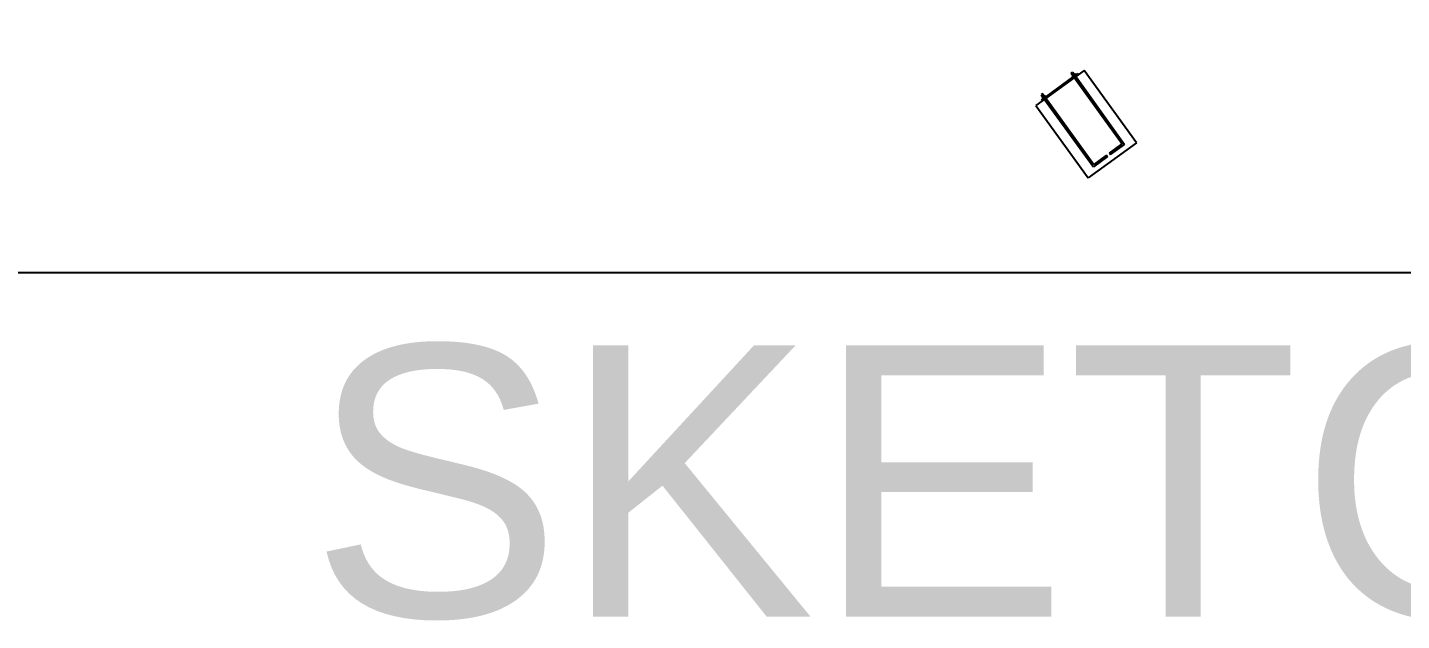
# Model space of a CAD drawing. Header units: metres. Extents: x 10 to 239, y 2 to 253.
# Drawn here: x 36.06 to 59.08, y 214.27 to 224.2 of the extents above; entities that cross this region are included whole.
import ezdxf

# ---------------------------------------------------------------- set-up
doc = ezdxf.new("R2010")
doc.units = ezdxf.units.M
doc.header["$MEASUREMENT"] = 0
doc.layers.add('-nombres', color=253, linetype='Continuous')
doc.layers.add('1', color=7, linetype='Continuous')
doc.layers.add('0marcos', color=10, linetype='Continuous', plot=False)
doc.styles.get("Standard").update_dxf_attribs({"font": 'arial.ttf'})

msp = doc.modelspace()

# ---------------------------------------------------------------- linework, layer by layer
at = {"layer": '0marcos'}
msp.add_lwpolyline([(13.04043, 252.51988), (105.036, 252.51988), (105.20094, 220.0903), (13.20537, 220.0903)], close=True, dxfattribs=at)
at = {"layer": '1', "ltscale": 0.01}
for p, q in [((53.76481, 223.48262), (52.95512, 222.89577)), ((53.65589, 223.42838), (53.04659, 222.98677)), ((53.55035, 223.43702), (54.40158, 222.25037)), ((53.56309, 223.39352), (53.61184, 223.42849)), ((53.56309, 223.39352), (53.57838, 223.3722)), ((53.57472, 223.4545), (54.44344, 222.24348)), ((53.61184, 223.42849), (53.62713, 223.40717)), ((54.64509, 222.26809), (53.76481, 223.48262)), ((53.07066, 223.09113), (53.92769, 221.90868)), ((52.95512, 222.89577), (53.8354, 221.68123)), ((53.04637, 223.07353), (53.92101, 221.86678)), ((53.10871, 223.06419), (53.06013, 223.02898)), ((53.06013, 223.02898), (53.07553, 223.00774)), ((53.10871, 223.06419), (53.12411, 223.04295)), ((54.64509, 222.26809), (53.8354, 221.68123)), ((54.18885, 222.09778), (54.40158, 222.25037)), ((54.20634, 222.0734), (54.44344, 222.24348)), ((54.15727, 222.03802), (53.92101, 221.86678)), ((54.13967, 222.06231), (53.92769, 221.90868))]:
    msp.add_line(p, q, dxfattribs=at)
at = {"layer": '1'}
for p, q in [((53.55035, 223.43702), (53.57472, 223.4545)), ((53.65589, 223.42838), (53.66755, 223.41213)), ((53.07066, 223.09113), (53.04637, 223.07353)), ((53.04659, 222.98677), (53.05833, 222.97057)), ((54.13967, 222.06231), (54.15727, 222.03802)), ((54.18885, 222.09778), (54.20634, 222.0734))]:
    msp.add_line(p, q, dxfattribs=at)

# ---------------------------------------------------------------- texts
at = {"layer": '-nombres', "insert": (66.53333, 218.88016), "char_height": 4.544817, "attachment_point": 3}
msp.add_mtext_dynamic_manual_height_columns('SKETCH', width=154.2635741, gutter_width=1146.25491, heights=[0], dxfattribs=at)

doc.saveas('drawing.dxf')
